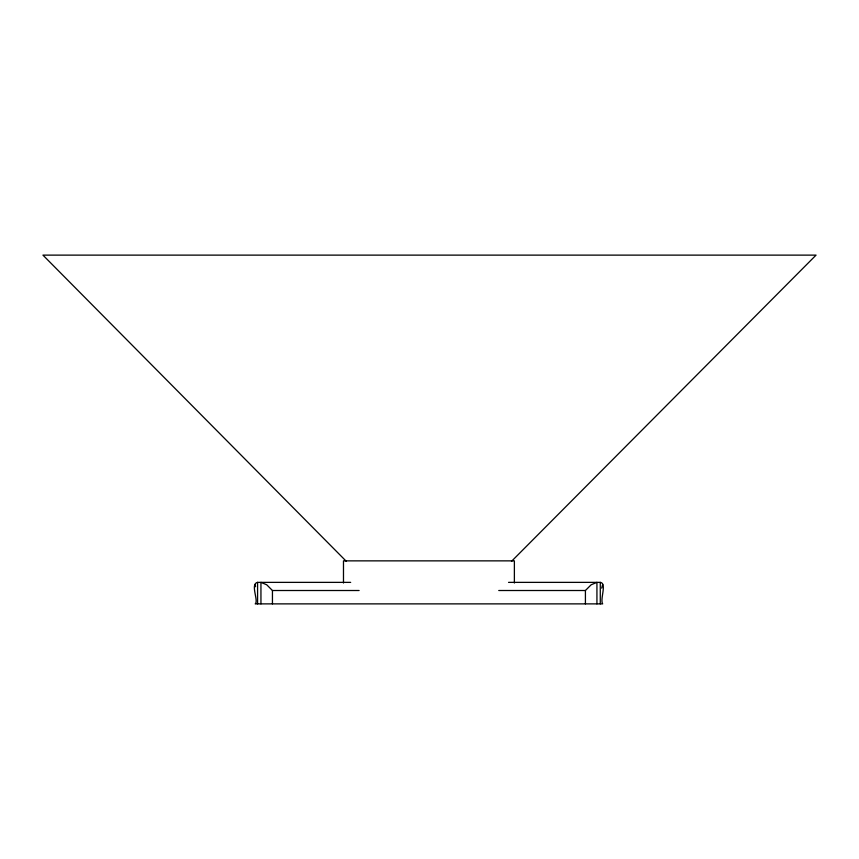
<?xml version="1.0" encoding="UTF-8"?>
<svg xmlns="http://www.w3.org/2000/svg" width="859" height="859" viewBox="0 0 859 859"><rect width="100%" height="100%" fill="white"/><g stroke="black" fill="none" stroke-linecap="round" stroke-linejoin="round"><path stroke-width="1.29" d="M350.665 582.37L257.582 582.37C249.862 583.755 258.978 601.01 255.198 603.877L602.664 603.877C599.722 599.475 607.238 583.121 600.28 582.37L508.539 582.37M255.209 584.485L255.563 586.729M601.708 588.136L602.664 584.549M585.419 603.877L585.419 590.509L591.164 584.764L596.93 582.37L596.93 603.877M511.481 561.356L816.05 255.123L42.95 255.123L346.349 561.356M260.943 603.877L260.943 582.37L266.698 584.764L272.443 590.509L359.116 590.509M498.746 590.509L585.419 590.509M600.28 582.37L600.28 603.877M514.38 583.025L514.38 560.863L343.482 560.863L343.482 583.025M272.443 590.509L272.443 603.877M257.582 582.37L257.582 603.877"/></g></svg>
